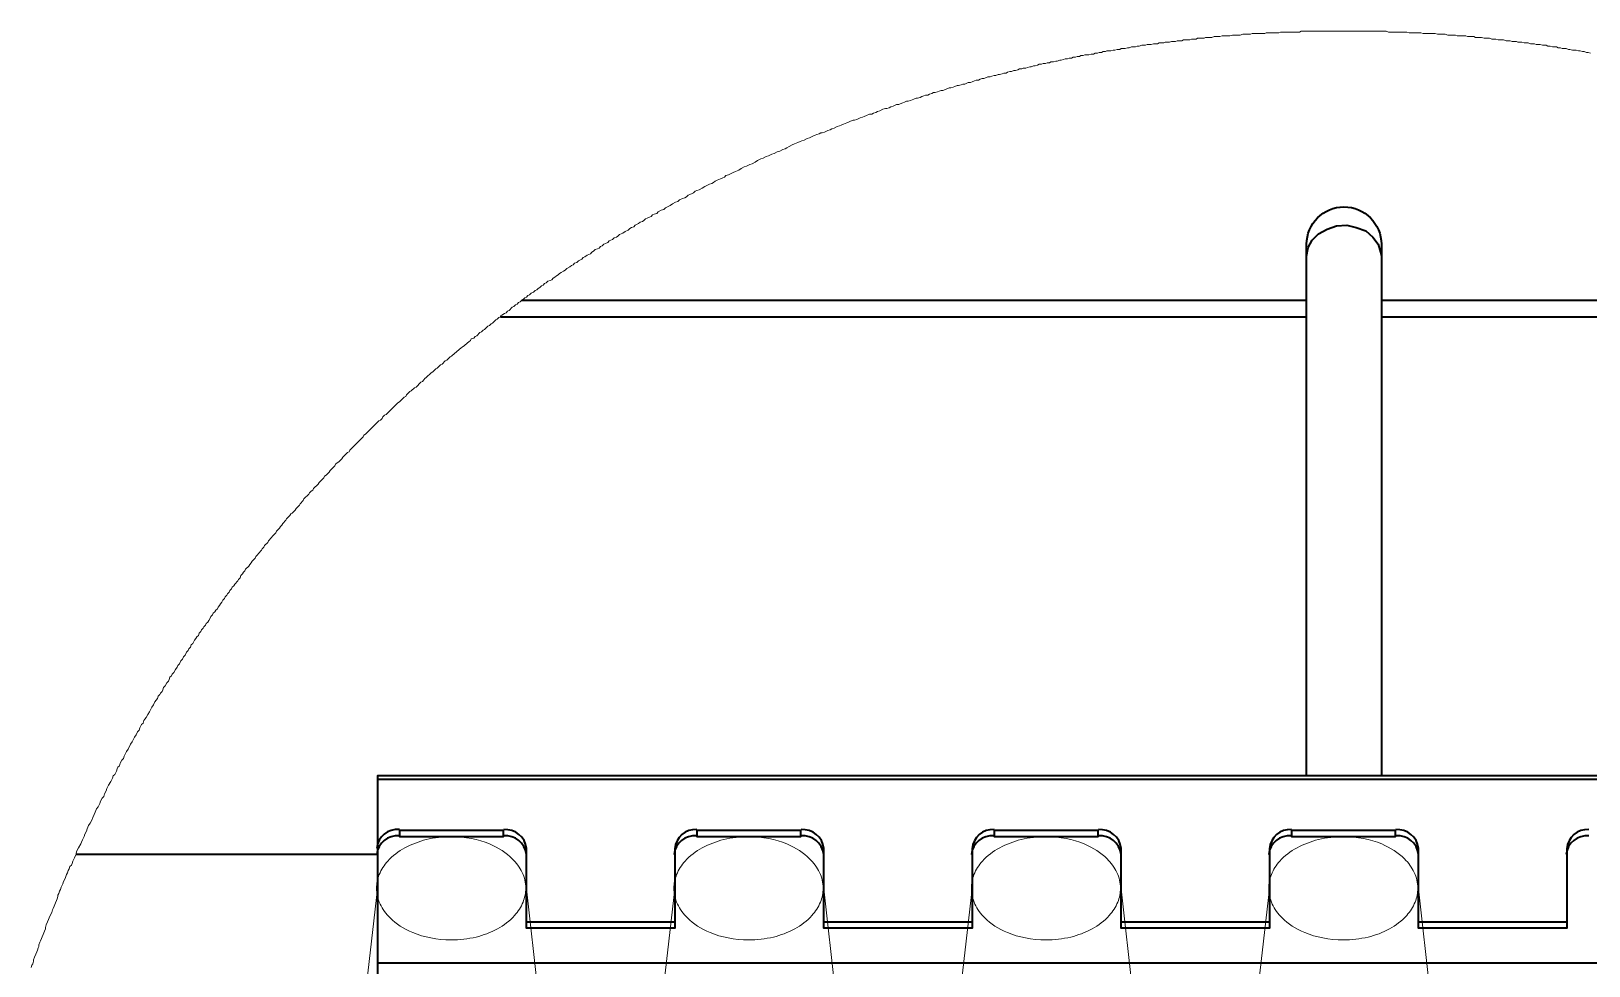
# Model space of a CAD drawing. Header units: feet. Extents: x -12372 to 90117, y -14865 to 4121.
# Drawn here: x -252.18 to -241.77, y 56.04 to 62.29 of the extents above; entities that cross this region are included whole.
import ezdxf

# ---------------------------------------------------------------- set-up
doc = ezdxf.new("R2010")
doc.units = ezdxf.units.FT
doc.header["$MEASUREMENT"] = 0
doc.layers.add('PDF_0', color=7, linetype='Continuous')
doc.layers.add('PDF_Fusibles', color=7, linetype='Continuous', true_color=0x636466)

msp = doc.modelspace()

# ---------------------------------------------------------------- linework, layer by layer
at = {"layer": 'PDF_0', "lineweight": 18}
msp.add_lwpolyline([(-252.176, 56.03), (-252.171, 56.046), (-252.166, 56.056), (-252.16, 56.072), (-252.16, 56.083), (-252.155, 56.099), (-252.145, 56.12), (-252.139, 56.136), (-252.134, 56.146), (-252.129, 56.162), (-252.124, 56.172), (-252.124, 56.183), (-252.118, 56.199), (-252.113, 56.209), (-252.108, 56.225), (-252.102, 56.236), (-252.097, 56.251), (-252.087, 56.273), (-252.081, 56.288), (-252.081, 56.299), (-252.076, 56.315), (-252.066, 56.336), (-252.06, 56.352), (-252.055, 56.362), (-252.05, 56.378), (-252.039, 56.399), (-252.034, 56.415), (-252.029, 56.425), (-252.023, 56.441), (-252.013, 56.462), (-252.008, 56.478), (-252.002, 56.489), (-251.997, 56.504), (-251.997, 56.515), (-251.992, 56.526), (-251.987, 56.541), (-251.981, 56.552), (-251.976, 56.568), (-251.965, 56.589), (-251.96, 56.605), (-251.95, 56.626), (-251.939, 56.652), (-251.934, 56.663), (-251.929, 56.678), (-251.923, 56.689), (-251.918, 56.705), (-251.907, 56.715), (-251.902, 56.726), (-251.897, 56.742), (-251.886, 56.763), (-251.881, 56.779), (-251.876, 56.789), (-251.876, 56.794), (-251.871, 56.81), (-251.86, 56.831), (-251.844, 56.858), (-251.839, 56.868), (-251.834, 56.884), (-251.823, 56.905), (-251.818, 56.921), (-251.807, 56.942), (-251.802, 56.958), (-251.792, 56.979), (-251.781, 56.995), (-251.77, 57.016), (-251.765, 57.032), (-251.755, 57.053), (-251.749, 57.068), (-251.739, 57.09), (-251.728, 57.105), (-251.718, 57.126), (-251.712, 57.142), (-251.702, 57.163), (-251.691, 57.174), (-251.686, 57.19), (-251.676, 57.211), (-251.67, 57.227), (-251.66, 57.248), (-251.644, 57.274), (-251.633, 57.295), (-251.628, 57.311), (-251.618, 57.321), (-251.607, 57.343), (-251.602, 57.358), (-251.596, 57.369), (-251.586, 57.379), (-251.581, 57.395), (-251.57, 57.416), (-251.56, 57.427), (-251.554, 57.443), (-251.539, 57.474), (-251.528, 57.49), (-251.512, 57.522), (-251.502, 57.538), (-251.486, 57.569), (-251.475, 57.585), (-251.465, 57.606), (-251.454, 57.617), (-251.449, 57.632), (-251.438, 57.654), (-251.428, 57.664), (-251.423, 57.68), (-251.417, 57.69), (-251.407, 57.701), (-251.396, 57.722), (-251.386, 57.738), (-251.37, 57.769), (-251.359, 57.785), (-251.349, 57.806), (-251.333, 57.827), (-251.328, 57.843), (-251.317, 57.854), (-251.312, 57.864), (-251.301, 57.875), (-251.296, 57.885), (-251.291, 57.901), (-251.28, 57.912), (-251.27, 57.933), (-251.259, 57.943), (-251.254, 57.954), (-251.249, 57.97), (-251.238, 57.98), (-251.233, 57.991), (-251.222, 58.001), (-251.212, 58.022), (-251.201, 58.038), (-251.196, 58.049), (-251.185, 58.059), (-251.175, 58.08), (-251.164, 58.091), (-251.159, 58.107), (-251.148, 58.117), (-251.138, 58.138), (-251.127, 58.149), (-251.122, 58.16), (-251.112, 58.17), (-251.106, 58.186), (-251.096, 58.196), (-251.085, 58.218), (-251.075, 58.228), (-251.069, 58.239), (-251.059, 58.249), (-251.054, 58.265), (-251.043, 58.275), (-251.038, 58.286), (-251.027, 58.297), (-251.022, 58.307), (-251.011, 58.318), (-251.006, 58.328), (-250.996, 58.339), (-250.99, 58.349), (-250.98, 58.365), (-250.975, 58.376), (-250.964, 58.386), (-250.959, 58.397), (-250.948, 58.407), (-250.943, 58.418), (-250.932, 58.428), (-250.927, 58.439), (-250.917, 58.449), (-250.911, 58.46), (-250.901, 58.471), (-250.895, 58.486), (-250.885, 58.497), (-250.88, 58.507), (-250.869, 58.518), (-250.864, 58.528), (-250.853, 58.539), (-250.848, 58.55), (-250.837, 58.56), (-250.832, 58.571), (-250.822, 58.581), (-250.816, 58.592), (-250.795, 58.613), (-250.79, 58.623), (-250.779, 58.634), (-250.774, 58.65), (-250.764, 58.66), (-250.758, 58.671), (-250.748, 58.681), (-250.743, 58.692), (-250.722, 58.713), (-250.716, 58.724), (-250.706, 58.734), (-250.7, 58.745), (-250.679, 58.766), (-250.674, 58.776), (-250.664, 58.787), (-250.658, 58.797), (-250.637, 58.818), (-250.632, 58.829), (-250.621, 58.839), (-250.616, 58.85), (-250.595, 58.871), (-250.59, 58.882), (-250.569, 58.903), (-250.563, 58.913), (-250.542, 58.934), (-250.537, 58.945), (-250.516, 58.966), (-250.511, 58.977), (-250.5, 58.987), (-250.495, 58.998), (-250.474, 59.019), (-250.469, 59.029), (-250.447, 59.05), (-250.442, 59.061), (-250.432, 59.066), (-250.411, 59.087), (-250.405, 59.098), (-250.384, 59.119), (-250.379, 59.129), (-250.358, 59.15), (-250.353, 59.161), (-250.321, 59.193), (-250.316, 59.203), (-250.305, 59.214), (-250.295, 59.219), (-250.289, 59.23), (-250.258, 59.261), (-250.252, 59.272), (-250.221, 59.303), (-250.216, 59.314), (-250.205, 59.319), (-250.184, 59.34), (-250.179, 59.351), (-250.147, 59.382), (-250.142, 59.393), (-250.131, 59.403), (-250.121, 59.409), (-250.1, 59.43), (-250.094, 59.44), (-250.063, 59.472), (-250.052, 59.477), (-250.047, 59.488), (-249.957, 59.577), (-249.952, 59.588), (-249.941, 59.593), (-249.852, 59.683), (-249.841, 59.688), (-249.831, 59.699), (-249.825, 59.709), (-249.815, 59.72), (-249.804, 59.725), (-249.725, 59.804), (-249.715, 59.809), (-249.683, 59.841), (-249.673, 59.846), (-249.667, 59.857), (-249.646, 59.878), (-249.636, 59.883), (-249.615, 59.904), (-249.604, 59.909), (-249.572, 59.941), (-249.562, 59.946), (-249.551, 59.957), (-249.546, 59.967), (-249.536, 59.973), (-249.504, 60.004), (-249.493, 60.01), (-249.472, 60.031), (-249.462, 60.036), (-249.441, 60.057), (-249.43, 60.062), (-249.409, 60.083), (-249.399, 60.089), (-249.377, 60.11), (-249.367, 60.115), (-249.346, 60.136), (-249.335, 60.141), (-249.314, 60.162), (-249.304, 60.168), (-249.293, 60.178), (-249.283, 60.184), (-249.261, 60.205), (-249.251, 60.21), (-249.24, 60.22), (-249.235, 60.231), (-249.219, 60.236), (-249.209, 60.247), (-249.198, 60.252), (-249.177, 60.273), (-249.167, 60.278), (-249.156, 60.289), (-249.146, 60.294), (-249.124, 60.315), (-249.114, 60.321), (-249.103, 60.331), (-249.093, 60.336), (-249.072, 60.357), (-249.061, 60.363), (-249.051, 60.373), (-249.04, 60.379), (-249.04, 60.384), (-249.03, 60.389), (-249.014, 60.4), (-249.003, 60.405), (-248.993, 60.415), (-248.982, 60.421), (-248.961, 60.442), (-248.95, 60.447), (-248.94, 60.458), (-248.929, 60.463), (-248.919, 60.473), (-248.908, 60.479), (-248.898, 60.489), (-248.887, 60.495), (-248.877, 60.505), (-248.866, 60.51), (-248.856, 60.521), (-248.845, 60.526), (-248.835, 60.537), (-248.819, 60.542), (-248.808, 60.553), (-248.798, 60.558), (-248.787, 60.568), (-248.777, 60.574), (-248.766, 60.584), (-248.755, 60.589), (-248.745, 60.6), (-248.734, 60.605), (-248.724, 60.616), (-248.708, 60.621), (-248.697, 60.626), (-248.687, 60.637), (-248.676, 60.642), (-248.666, 60.653), (-248.655, 60.658), (-248.645, 60.668), (-248.634, 60.674), (-248.618, 60.684), (-248.608, 60.69), (-248.597, 60.7), (-248.576, 60.711), (-248.566, 60.721), (-248.555, 60.726), (-248.545, 60.737), (-248.529, 60.742), (-248.518, 60.753), (-248.497, 60.763), (-248.487, 60.774), (-248.476, 60.779), (-248.46, 60.79), (-248.439, 60.8), (-248.429, 60.811), (-248.418, 60.816), (-248.408, 60.827), (-248.392, 60.832), (-248.381, 60.837), (-248.371, 60.848), (-248.36, 60.853), (-248.35, 60.863), (-248.339, 60.869), (-248.323, 60.874), (-248.313, 60.885), (-248.292, 60.895), (-248.281, 60.906), (-248.265, 60.911), (-248.255, 60.916), (-248.244, 60.927), (-248.223, 60.937), (-248.207, 60.948), (-248.186, 60.958), (-248.176, 60.969), (-248.165, 60.974), (-248.149, 60.979), (-248.139, 60.99), (-248.118, 61.001), (-248.107, 61.011), (-248.091, 61.016), (-248.081, 61.022), (-248.07, 61.032), (-248.06, 61.037), (-248.044, 61.043), (-248.033, 61.048), (-248.023, 61.059), (-248.012, 61.064), (-247.996, 61.069), (-247.986, 61.08), (-247.965, 61.09), (-247.949, 61.095), (-247.938, 61.106), (-247.907, 61.122), (-247.891, 61.132), (-247.87, 61.143), (-247.854, 61.148), (-247.844, 61.159), (-247.823, 61.169), (-247.807, 61.174), (-247.796, 61.18), (-247.786, 61.19), (-247.775, 61.196), (-247.759, 61.201), (-247.749, 61.206), (-247.738, 61.217), (-247.728, 61.222), (-247.712, 61.227), (-247.691, 61.238), (-247.675, 61.248), (-247.643, 61.264), (-247.628, 61.269), (-247.617, 61.275), (-247.606, 61.285), (-247.591, 61.29), (-247.57, 61.301), (-247.554, 61.306), (-247.543, 61.312), (-247.533, 61.322), (-247.517, 61.327), (-247.485, 61.343), (-247.469, 61.348), (-247.448, 61.359), (-247.432, 61.369), (-247.411, 61.38), (-247.396, 61.385), (-247.374, 61.396), (-247.359, 61.401), (-247.338, 61.412), (-247.322, 61.422), (-247.301, 61.433), (-247.285, 61.438), (-247.264, 61.449), (-247.248, 61.454), (-247.227, 61.464), (-247.211, 61.47), (-247.19, 61.48), (-247.174, 61.485), (-247.153, 61.496), (-247.137, 61.501), (-247.127, 61.507), (-247.111, 61.517), (-247.09, 61.528), (-247.074, 61.533), (-247.053, 61.543), (-247.037, 61.549), (-247.027, 61.554), (-247.011, 61.559), (-246.99, 61.57), (-246.974, 61.575), (-246.953, 61.586), (-246.937, 61.591), (-246.926, 61.596), (-246.911, 61.601), (-246.9, 61.607), (-246.89, 61.607), (-246.874, 61.612), (-246.853, 61.623), (-246.837, 61.628), (-246.826, 61.633), (-246.811, 61.638), (-246.789, 61.649), (-246.774, 61.654), (-246.763, 61.659), (-246.747, 61.665), (-246.726, 61.675), (-246.71, 61.68), (-246.7, 61.686), (-246.684, 61.691), (-246.673, 61.691), (-246.658, 61.696), (-246.637, 61.707), (-246.621, 61.712), (-246.61, 61.717), (-246.594, 61.723), (-246.573, 61.733), (-246.558, 61.733), (-246.547, 61.738), (-246.531, 61.744), (-246.521, 61.749), (-246.505, 61.754), (-246.484, 61.765), (-246.468, 61.77), (-246.457, 61.77), (-246.442, 61.775), (-246.431, 61.781), (-246.415, 61.786), (-246.394, 61.796), (-246.378, 61.796), (-246.368, 61.802), (-246.352, 61.807), (-246.341, 61.812), (-246.326, 61.818), (-246.315, 61.818), (-246.299, 61.823), (-246.278, 61.833), (-246.262, 61.839), (-246.252, 61.839), (-246.236, 61.844), (-246.225, 61.849), (-246.21, 61.854), (-246.199, 61.86), (-246.183, 61.86), (-246.173, 61.865), (-246.157, 61.87), (-246.146, 61.876), (-246.136, 61.876), (-246.12, 61.881), (-246.109, 61.886), (-246.094, 61.891), (-246.083, 61.891), (-246.067, 61.897), (-246.057, 61.902), (-246.041, 61.907), (-246.03, 61.907), (-246.015, 61.912), (-246.004, 61.918), (-245.988, 61.923), (-245.978, 61.923), (-245.962, 61.928), (-245.951, 61.933), (-245.936, 61.933), (-245.914, 61.944), (-245.899, 61.944), (-245.888, 61.949), (-245.872, 61.955), (-245.862, 61.96), (-245.846, 61.96), (-245.835, 61.965), (-245.82, 61.97), (-245.809, 61.97), (-245.793, 61.976), (-245.783, 61.981), (-245.767, 61.981), (-245.756, 61.986), (-245.741, 61.991), (-245.73, 61.991), (-245.714, 61.997), (-245.704, 61.997), (-245.688, 62.002), (-245.677, 62.007), (-245.661, 62.007), (-245.651, 62.013), (-245.635, 62.018), (-245.625, 62.018), (-245.609, 62.023), (-245.598, 62.023), (-245.582, 62.028), (-245.572, 62.034), (-245.556, 62.034), (-245.546, 62.039), (-245.53, 62.039), (-245.519, 62.044), (-245.503, 62.049), (-245.493, 62.049), (-245.477, 62.055), (-245.466, 62.055), (-245.451, 62.06), (-245.44, 62.065), (-245.424, 62.065), (-245.414, 62.071), (-245.398, 62.071), (-245.387, 62.076), (-245.372, 62.076), (-245.361, 62.081), (-245.345, 62.081), (-245.329, 62.086), (-245.319, 62.086), (-245.303, 62.092), (-245.292, 62.092), (-245.277, 62.097), (-245.266, 62.102), (-245.25, 62.102), (-245.24, 62.107), (-245.224, 62.107), (-245.213, 62.113), (-245.198, 62.113), (-245.187, 62.118), (-245.171, 62.118), (-245.161, 62.123), (-245.145, 62.123), (-245.134, 62.129), (-245.108, 62.129), (-245.092, 62.134), (-245.076, 62.134), (-245.066, 62.139), (-245.05, 62.139), (-245.039, 62.144), (-245.024, 62.144), (-245.013, 62.15), (-244.997, 62.15), (-244.987, 62.155), (-244.96, 62.155), (-244.945, 62.16), (-244.934, 62.16), (-244.918, 62.165), (-244.902, 62.165), (-244.892, 62.171), (-244.866, 62.171), (-244.85, 62.176), (-244.839, 62.176), (-244.823, 62.181), (-244.797, 62.181), (-244.786, 62.186), (-244.771, 62.186), (-244.755, 62.192), (-244.729, 62.192), (-244.718, 62.197), (-244.692, 62.197), (-244.676, 62.202), (-244.649, 62.202), (-244.639, 62.208), (-244.607, 62.208), (-244.597, 62.213), (-244.57, 62.213), (-244.555, 62.218), (-244.528, 62.218), (-244.518, 62.223), (-244.486, 62.223), (-244.476, 62.229), (-244.433, 62.229), (-244.423, 62.234), (-244.391, 62.234), (-244.381, 62.239), (-244.338, 62.239), (-244.328, 62.244), (-244.286, 62.244), (-244.27, 62.25), (-244.233, 62.25), (-244.217, 62.255), (-244.165, 62.255), (-244.149, 62.26), (-244.096, 62.26), (-244.08, 62.266), (-244.027, 62.266), (-244.017, 62.271), (-243.933, 62.271), (-243.922, 62.276), (-243.838, 62.276), (-243.827, 62.281), (-243.701, 62.281), (-243.69, 62.287), (-243.121, 62.287), (-243.105, 62.281), (-242.984, 62.281), (-242.968, 62.276), (-242.889, 62.276), (-242.873, 62.271), (-242.794, 62.271), (-242.778, 62.266), (-242.726, 62.266), (-242.71, 62.26), (-242.657, 62.26), (-242.647, 62.255), (-242.589, 62.255), (-242.578, 62.25), (-242.536, 62.25), (-242.525, 62.244), (-242.483, 62.244), (-242.467, 62.239), (-242.43, 62.239), (-242.415, 62.234), (-242.388, 62.234), (-242.372, 62.229), (-242.336, 62.229), (-242.32, 62.223), (-242.293, 62.223), (-242.278, 62.218), (-242.251, 62.218), (-242.241, 62.213), (-242.214, 62.213), (-242.198, 62.208), (-242.172, 62.208), (-242.156, 62.202), (-242.13, 62.202), (-242.119, 62.197), (-242.093, 62.197), (-242.077, 62.192), (-242.051, 62.192), (-242.04, 62.186), (-242.025, 62.186), (-242.009, 62.181), (-241.982, 62.181), (-241.972, 62.176), (-241.956, 62.176), (-241.945, 62.171), (-241.919, 62.171), (-241.903, 62.165), (-241.893, 62.165), (-241.877, 62.16), (-241.851, 62.16), (-241.835, 62.155), (-241.824, 62.155), (-241.808, 62.15), (-241.798, 62.15), (-241.782, 62.144), (-241.772, 62.144), (-241.756, 62.139)], dxfattribs=at)
at = {"layer": 'PDF_0', "lineweight": 35}
for points in [[(-243.653, 57.311), (-243.653, 60.863, -0.998881), (-243.153, 60.863), (-243.153, 57.311)], [(-239.779, 47.238), (-239.083, 47.238, 0.408273), (-238.931, 47.359), (-238.931, 47.85), (-237.94, 47.85), (-237.94, 47.359, 0.408273), (-237.787, 47.238), (-237.096, 47.238, 0.408273), (-236.943, 47.359), (-236.943, 57.311), (-249.862, 57.311), (-249.862, 47.359, 0.408273), (-249.715, 47.238), (-249.019, 47.238, 0.408273), (-248.866, 47.359), (-248.866, 47.85), (-247.875, 47.85), (-247.875, 47.359, 0.408888), (-247.728, 47.238), (-247.032, 47.238, 0.40886), (-246.88, 47.363)], [(-247.728, 56.952, 0.408888), (-247.875, 56.826), (-247.875, 56.294), (-248.866, 56.294), (-248.866, 56.826, 0.408273), (-249.018, 56.952)], [(-245.741, 56.952, 0.408273), (-245.888, 56.826), (-245.888, 56.294), (-246.879, 56.294), (-246.879, 56.826, 0.408888), (-247.031, 56.952)], [(-243.754, 56.952, 0.408888), (-243.901, 56.826), (-243.901, 56.294), (-244.892, 56.294), (-244.892, 56.826, 0.408273), (-245.044, 56.952)], [(-241.767, 56.952, 0.408273), (-241.914, 56.826), (-241.914, 56.294), (-242.905, 56.294), (-242.905, 56.826, 0.408273), (-243.057, 56.952)]]:
    msp.add_lwpolyline(points, format="xyb", dxfattribs=at)
at = {"layer": 'PDF_0', "color": 8, "lineweight": 35, "true_color": 0x7f7f7f}
for points in [[(-243.653, 60.784), (-243.643, 60.842), (-243.616, 60.89), (-243.574, 60.932), (-243.516, 60.964), (-243.453, 60.985), (-243.384, 60.99), (-243.321, 60.974), (-243.258, 60.953), (-243.21, 60.911), (-243.174, 60.863), (-243.158, 60.811), (-243.153, 60.784)], [(-249.04, 60.379), (-243.653, 60.379)], [(-243.153, 60.379), (-237.766, 60.379)], [(-251.876, 56.789), (-249.862, 56.789)]]:
    msp.add_lwpolyline(points, dxfattribs=at)
at = {"layer": 'PDF_0', "lineweight": 35}
for points in [[(-248.898, 60.489), (-243.653, 60.489)], [(-243.153, 60.489), (-237.908, 60.489)], [(-249.862, 57.29), (-236.943, 57.29)], [(-248.866, 56.336), (-247.875, 56.336)], [(-246.879, 56.336), (-245.888, 56.336)], [(-244.892, 56.336), (-243.901, 56.336)], [(-242.905, 56.336), (-241.914, 56.336)], [(-249.862, 56.062), (-236.943, 56.062)]]:
    msp.add_lwpolyline(points, dxfattribs=at)
for points in [[(-249.019, 56.947), (-249.715, 56.947), (-249.715, 56.905), (-249.019, 56.905)], [(-247.032, 56.947), (-247.728, 56.947), (-247.728, 56.905), (-247.032, 56.905)], [(-245.045, 56.947), (-245.741, 56.947), (-245.741, 56.905), (-245.045, 56.905)], [(-243.058, 56.947), (-243.753, 56.947), (-243.753, 56.905), (-243.058, 56.905)]]:
    msp.add_lwpolyline(points, close=True, dxfattribs=at)
for centre, start, end in [((-249.728, 56.813), 84.9024, 173.7378), ((-249.728, 56.771), 84.9024, 173.7378), ((-249.006, 56.771), 6.2622, 95.0976), ((-247.741, 56.771), 84.8419, 173.7982), ((-247.019, 56.771), 6.1853, 95.1416), ((-245.754, 56.771), 84.9024, 173.7378), ((-245.032, 56.771), 6.2622, 95.0976), ((-243.767, 56.771), 84.8419, 173.7982), ((-243.044, 56.771), 6.2622, 95.0976), ((-241.779, 56.771), 84.9024, 173.7378)]:
    msp.add_arc(centre, 0.14, start, end, dxfattribs=at)
at = {"layer": 'PDF_Fusibles', "color": 7, "lineweight": 5}
for points in [[(-249.862, 56.557), (-249.941, 55.856)], [(-248.866, 56.557), (-248.787, 55.856)], [(-247.875, 56.557), (-247.954, 55.856)], [(-246.879, 56.557), (-246.8, 55.856)], [(-245.888, 56.557), (-245.967, 55.856)], [(-244.892, 56.557), (-244.813, 55.856)], [(-243.901, 56.557), (-243.98, 55.856)], [(-242.905, 56.557), (-242.826, 55.856)]]:
    msp.add_lwpolyline(points, dxfattribs=at)
for points, knots in [([(-249.868, 56.56), (-249.868, 56.591), (-249.862, 56.622), (-249.837, 56.685), (-249.817, 56.715), (-249.761, 56.777), (-249.721, 56.807), (-249.634, 56.855), (-249.585, 56.873), (-249.482, 56.899), (-249.425, 56.905), (-249.37, 56.905)], [0, 0, 0, 0, 0.303791, 0.303791, 0.645968, 0.645968, 1.113548, 1.113548, 1.599817, 1.599817, 2.132749, 2.132749, 2.132749, 2.132749]), ([(-249.37, 56.905), (-249.276, 56.905), (-249.188, 56.887), (-249.053, 56.831), (-249.001, 56.797), (-248.934, 56.73), (-248.911, 56.699), (-248.887, 56.649), (-248.881, 56.631), (-248.873, 56.596), (-248.871, 56.578), (-248.871, 56.56)], [0, 0, 0, 0, 0.903183, 0.903183, 1.628517, 1.628517, 2.116477, 2.116477, 2.349539, 2.349539, 2.583162, 2.583162, 2.583162, 2.583162]), ([(-247.881, 56.56), (-247.881, 56.591), (-247.874, 56.622), (-247.85, 56.685), (-247.83, 56.715), (-247.774, 56.777), (-247.734, 56.807), (-247.647, 56.855), (-247.598, 56.873), (-247.494, 56.899), (-247.438, 56.905), (-247.382, 56.905)], [0, 0, 0, 0, 0.303791, 0.303791, 0.645968, 0.645968, 1.113548, 1.113548, 1.599817, 1.599817, 2.132749, 2.132749, 2.132749, 2.132749]), ([(-247.382, 56.905), (-247.289, 56.905), (-247.201, 56.887), (-247.066, 56.831), (-247.014, 56.797), (-246.947, 56.73), (-246.924, 56.699), (-246.9, 56.649), (-246.894, 56.631), (-246.886, 56.596), (-246.884, 56.578), (-246.884, 56.56)], [0, 0, 0, 0, 0.903183, 0.903183, 1.628517, 1.628517, 2.116477, 2.116477, 2.349539, 2.349539, 2.583162, 2.583162, 2.583162, 2.583162]), ([(-245.893, 56.56), (-245.893, 56.591), (-245.887, 56.622), (-245.863, 56.685), (-245.843, 56.715), (-245.787, 56.777), (-245.747, 56.807), (-245.659, 56.855), (-245.611, 56.873), (-245.507, 56.899), (-245.451, 56.905), (-245.395, 56.905)], [0, 0, 0, 0, 0.303791, 0.303791, 0.645968, 0.645968, 1.113548, 1.113548, 1.599817, 1.599817, 2.132749, 2.132749, 2.132749, 2.132749]), ([(-245.395, 56.905), (-245.301, 56.905), (-245.214, 56.887), (-245.078, 56.831), (-245.027, 56.797), (-244.959, 56.73), (-244.937, 56.699), (-244.913, 56.649), (-244.907, 56.631), (-244.899, 56.596), (-244.897, 56.578), (-244.897, 56.56)], [0, 0, 0, 0, 0.903183, 0.903183, 1.628517, 1.628517, 2.116477, 2.116477, 2.349539, 2.349539, 2.583162, 2.583162, 2.583162, 2.583162]), ([(-243.906, 56.56), (-243.906, 56.591), (-243.9, 56.622), (-243.875, 56.685), (-243.856, 56.715), (-243.8, 56.777), (-243.76, 56.807), (-243.672, 56.855), (-243.624, 56.873), (-243.52, 56.899), (-243.464, 56.905), (-243.408, 56.905)], [0, 0, 0, 0, 0.303791, 0.303791, 0.645968, 0.645968, 1.113548, 1.113548, 1.599817, 1.599817, 2.132749, 2.132749, 2.132749, 2.132749]), ([(-243.408, 56.905), (-243.314, 56.905), (-243.226, 56.887), (-243.091, 56.831), (-243.039, 56.797), (-242.972, 56.73), (-242.949, 56.699), (-242.926, 56.649), (-242.92, 56.631), (-242.912, 56.596), (-242.91, 56.578), (-242.91, 56.56)], [0, 0, 0, 0, 0.903183, 0.903183, 1.628517, 1.628517, 2.116477, 2.116477, 2.349539, 2.349539, 2.583162, 2.583162, 2.583162, 2.583162]), ([(-249.37, 56.215), (-249.463, 56.215), (-249.551, 56.233), (-249.686, 56.289), (-249.738, 56.323), (-249.805, 56.389), (-249.828, 56.42), (-249.852, 56.471), (-249.858, 56.488), (-249.866, 56.524), (-249.868, 56.542), (-249.868, 56.56)], [0, 0, 0, 0, 0.903183, 0.903183, 1.628517, 1.628517, 2.116477, 2.116477, 2.349539, 2.349539, 2.583162, 2.583162, 2.583162, 2.583162]), ([(-248.871, 56.56), (-248.871, 56.528), (-248.878, 56.497), (-248.902, 56.435), (-248.922, 56.405), (-248.978, 56.342), (-249.018, 56.312), (-249.105, 56.264), (-249.154, 56.246), (-249.257, 56.221), (-249.314, 56.215), (-249.37, 56.215)], [0, 0, 0, 0, 0.303791, 0.303791, 0.645968, 0.645968, 1.113548, 1.113548, 1.599817, 1.599817, 2.132749, 2.132749, 2.132749, 2.132749]), ([(-247.382, 56.215), (-247.476, 56.215), (-247.564, 56.233), (-247.699, 56.289), (-247.751, 56.323), (-247.818, 56.389), (-247.841, 56.42), (-247.865, 56.471), (-247.87, 56.488), (-247.878, 56.524), (-247.881, 56.542), (-247.881, 56.56)], [0, 0, 0, 0, 0.903183, 0.903183, 1.628517, 1.628517, 2.116477, 2.116477, 2.349539, 2.349539, 2.583162, 2.583162, 2.583162, 2.583162]), ([(-246.884, 56.56), (-246.884, 56.528), (-246.89, 56.497), (-246.915, 56.435), (-246.935, 56.405), (-246.991, 56.342), (-247.031, 56.312), (-247.118, 56.264), (-247.167, 56.246), (-247.27, 56.221), (-247.326, 56.215), (-247.382, 56.215)], [0, 0, 0, 0, 0.303791, 0.303791, 0.645968, 0.645968, 1.113548, 1.113548, 1.599817, 1.599817, 2.132749, 2.132749, 2.132749, 2.132749]), ([(-245.395, 56.215), (-245.489, 56.215), (-245.577, 56.233), (-245.712, 56.289), (-245.764, 56.323), (-245.831, 56.389), (-245.854, 56.42), (-245.877, 56.471), (-245.883, 56.488), (-245.891, 56.524), (-245.893, 56.542), (-245.893, 56.56)], [0, 0, 0, 0, 0.903183, 0.903183, 1.628517, 1.628517, 2.116477, 2.116477, 2.349539, 2.349539, 2.583162, 2.583162, 2.583162, 2.583162]), ([(-244.897, 56.56), (-244.897, 56.528), (-244.903, 56.497), (-244.928, 56.435), (-244.948, 56.405), (-245.004, 56.342), (-245.044, 56.312), (-245.131, 56.264), (-245.18, 56.246), (-245.283, 56.221), (-245.339, 56.215), (-245.395, 56.215)], [0, 0, 0, 0, 0.303791, 0.303791, 0.645968, 0.645968, 1.113548, 1.113548, 1.599817, 1.599817, 2.132749, 2.132749, 2.132749, 2.132749]), ([(-243.408, 56.215), (-243.502, 56.215), (-243.59, 56.233), (-243.725, 56.289), (-243.777, 56.323), (-243.844, 56.389), (-243.867, 56.42), (-243.89, 56.471), (-243.896, 56.488), (-243.904, 56.524), (-243.906, 56.542), (-243.906, 56.56)], [0, 0, 0, 0, 0.903183, 0.903183, 1.628517, 1.628517, 2.116477, 2.116477, 2.349539, 2.349539, 2.583162, 2.583162, 2.583162, 2.583162]), ([(-242.91, 56.56), (-242.91, 56.528), (-242.916, 56.497), (-242.941, 56.435), (-242.96, 56.405), (-243.017, 56.342), (-243.057, 56.312), (-243.144, 56.264), (-243.192, 56.246), (-243.296, 56.221), (-243.352, 56.215), (-243.408, 56.215)], [0, 0, 0, 0, 0.303791, 0.303791, 0.645968, 0.645968, 1.113548, 1.113548, 1.599817, 1.599817, 2.132749, 2.132749, 2.132749, 2.132749])]:
    msp.add_open_spline(points, degree=3, knots=knots, dxfattribs=at)

doc.saveas('drawing.dxf')
